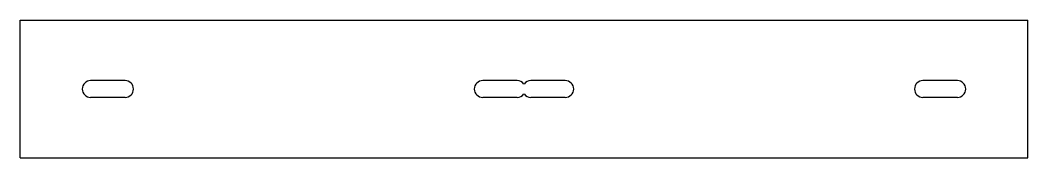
# Model space of a CAD drawing. Extents: x 0 to 293, y 0 to 40.
import ezdxf

# ---------------------------------------------------------------- set-up
doc = ezdxf.new("R2010")
doc.units = 0
doc.layers.add('CUT', color=1, linetype='CONTINUOUS')

msp = doc.modelspace()

# ---------------------------------------------------------------- linework, layer by layer
at = {"layer": 'CUT'}
for p, q in [((0, 0), (0, 40.15)), ((0, 40.15), (293, 40.15)), ((293, 0), (293, 40.15)), ((30.5, 22.525), (20.5, 22.525)), ((144.5, 22.525), (134.5, 22.525)), ((158.5, 22.525), (148.5, 22.525)), ((272.5, 22.525), (262.5, 22.525)), ((30.5, 17.625), (20.5, 17.625)), ((144.5, 17.625), (134.5, 17.625)), ((158.5, 17.625), (148.5, 17.625)), ((272.5, 17.625), (262.5, 17.625)), ((0, 0), (293, 0))]:
    msp.add_line(p, q, dxfattribs=at)
for centre, start, end in [((20.5, 20.075), 90, 270), ((30.5, 20.075), 270, 90), ((134.5, 20.075), 90, 270), ((144.5, 20.075), 35.2813, 90), ((148.5, 20.075), 90, 144.7187), ((158.5, 20.075), 270, 90), ((262.5, 20.075), 90, 270), ((272.5, 20.075), 270, 90), ((144.5, 20.075), 270, 324.7187), ((148.5, 20.075), 215.2813, 270)]:
    msp.add_arc(centre, 2.45, start, end, dxfattribs=at)

doc.saveas('drawing.dxf')
